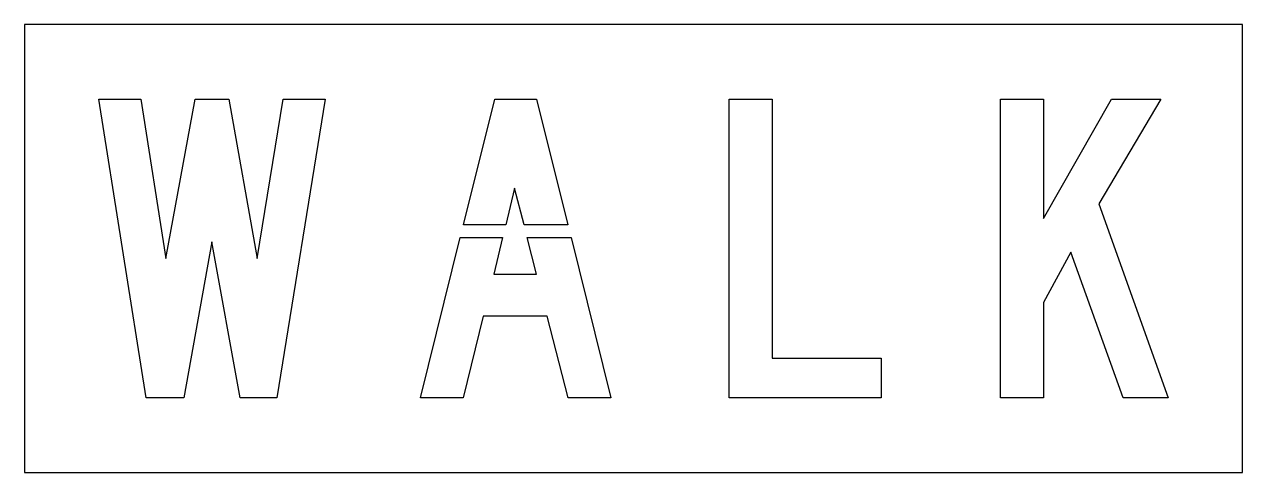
# Model space of a CAD drawing. Extents: x 0 to 49, y 0 to 18.
import ezdxf

# ---------------------------------------------------------------- set-up
doc = ezdxf.new("R2010")
doc.units = 0
doc.layers.add('CUT', color=7, linetype='Continuous')
doc.layers.add('OUTSIDE', color=1, linetype='Continuous')

msp = doc.modelspace()

# ---------------------------------------------------------------- linework, layer by layer
at = {"layer": 'CUT'}
for points in [[(7.5468, 9.2736), (6.4104, 3), (4.8948, 3), (3, 15), (4.6836, 15), (5.694, 8.6004), (6.8736, 15), (8.2212, 15), (9.3576, 8.6004), (10.41, 15), (12.0948, 15), (10.158, 3), (8.6844, 3)], [(18.9189, 15), (20.6037, 15), (21.8627, 9.9458), (20.0973, 9.9458), (19.7193, 11.4216), (19.3594, 9.9458), (17.6599, 9.9458)], [(30.0799, 15), (30.0799, 4.5996), (34.4587, 4.5996), (34.4587, 3), (28.3543, 3), (28.3543, 15)], [(40.9888, 3), (39.2632, 3), (39.2632, 15), (40.9888, 15), (40.9888, 10.2), (43.726, 15), (45.7048, 15), (43.2208, 10.7892), (46, 3), (44.1892, 3), (42.0844, 8.8524), (40.9888, 6.8316)], [(17.5349, 9.4438), (19.2369, 9.4438), (18.8769, 7.968), (20.6037, 7.968), (20.2258, 9.4438), (21.9878, 9.4438), (23.5929, 3), (21.8661, 3), (21.0237, 6.2844), (18.4557, 6.2844), (17.6553, 3), (15.9297, 3)]]:
    msp.add_lwpolyline(points, close=True, dxfattribs=at)
at = {"layer": 'OUTSIDE'}
msp.add_lwpolyline([(0, 0), (49, 0), (49, 18), (0, 18)], close=True, dxfattribs=at)

doc.saveas('drawing.dxf')
